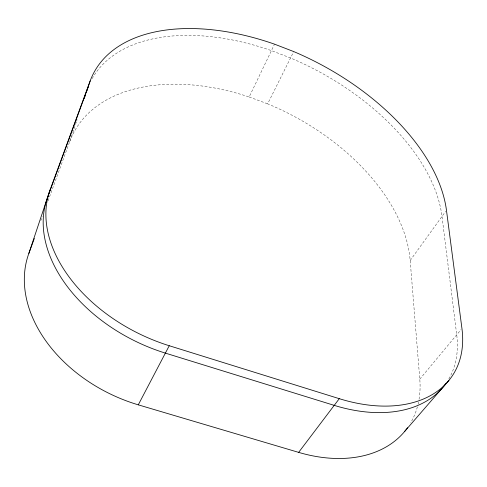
<?xml version="1.0" encoding="UTF-8"?>
<svg xmlns="http://www.w3.org/2000/svg" width="487" height="487" viewBox="0 0 487 487"><rect width="100%" height="100%" fill="white"/><g stroke="black" fill="none" stroke-linecap="round" stroke-linejoin="round"><path stroke-width="0.37" stroke-dasharray="2.44 1.83" d="M48.073 200.827L69.629 141.845L76.356 121.902M76.593 121.19L77.074 119.765M40.798 220.721L42.357 216.459M69.629 141.845A185.297 117.111 27.7 0 1 249.167 96.974L274.528 44.159M419.051 399.267A132.543 92.414 35.1 0 0 419.794 379.172L410.176 260.49A185.297 117.111 27.7 0 0 267.643 103.859L293.74 51.579M410.176 260.49L445.654 211.388M419.794 379.172L460.994 329.669M249.167 96.974L267.643 103.859M418.54 402.049A132.543 92.414 35.1 0 1 418.083 404.119M417.389 406.852A132.543 92.414 35.1 0 1 410.724 422.759M448.831 378.923A139.574 90.844 34.3 0 0 456.727 334.794L442.001 216.441A194.106 113.867 27.8 0 0 290.544 57.977L271.423 50.624A194.106 113.867 27.8 0 0 91.781 79.326"/><path stroke-width="0.73" d="M28.855 253.41L50.094 189.857L90.18 80.915A195.342 113.349 27.8 0 1 274.528 44.159L293.74 51.579A195.342 113.349 27.8 0 1 446.463 210.268L461.944 328.53A140.573 90.564 34.2 0 1 339.281 398.676L298.647 452.374L138.278 404.837A136.037 99.141 25.1 0 1 28.855 253.41L34.309 238.49M84.281 98.398L85.481 94.843M86.205 92.707L90.18 80.915M138.278 404.837L169.245 345.733A144.578 97.54 25.6 0 1 50.094 189.857M404.807 431.263L448.904 380.402M169.245 345.733L339.281 398.676M407.522 427.72A132.543 92.414 35.1 0 1 298.647 452.374M88.421 86.412A194.106 113.867 27.8 0 0 87.642 88.433L47.452 197.752A143.519 97.79 25.5 0 0 165.379 353.112L334.216 405.367A139.574 90.844 34.3 0 0 445.666 383.811"/></g></svg>
